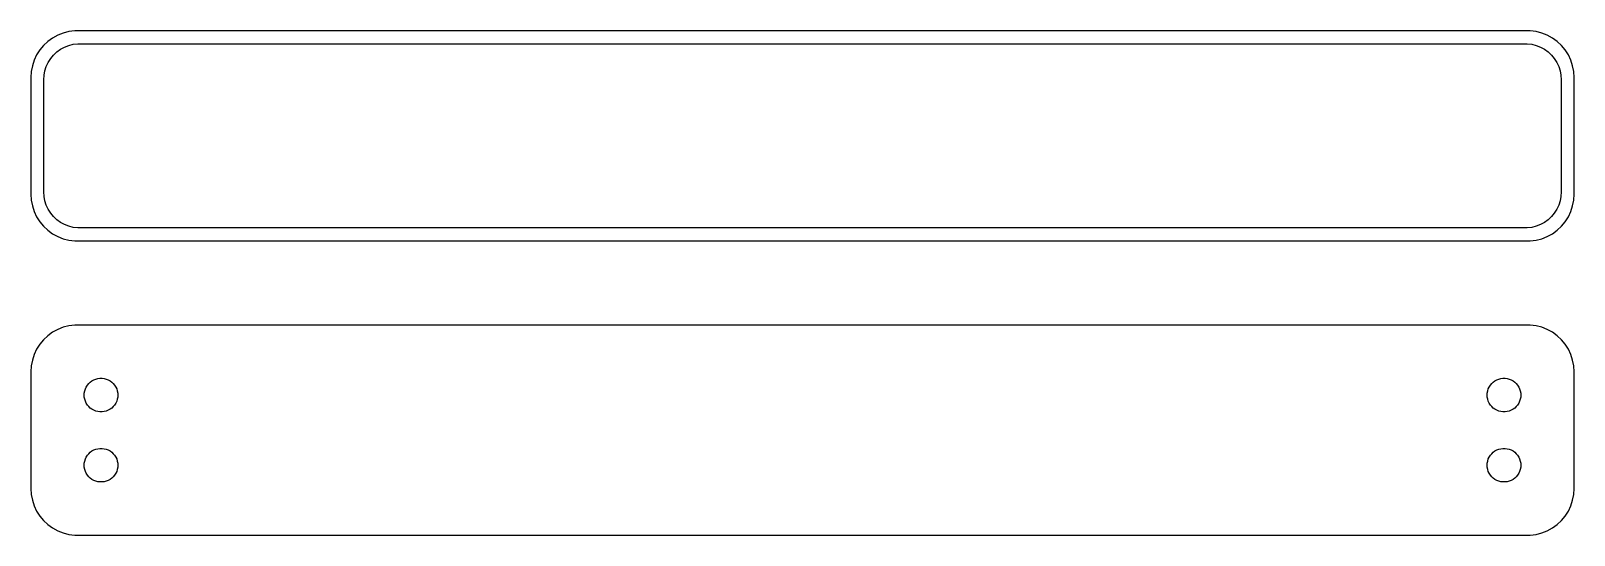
# Model space of a CAD drawing. Header units: metres. Extents: x -82 to 82, y 20 to 74.
import ezdxf

# ---------------------------------------------------------------- set-up
doc = ezdxf.new("R2010")
doc.units = ezdxf.units.M

msp = doc.modelspace()

# ---------------------------------------------------------------- linework, layer by layer
for p, q in [((-81.1448, 72.6727), (-81.5451, 72.1889)), ((-80.6871, 73.1026), (-81.1448, 72.6727)), ((-80.1791, 73.4716), (-80.6871, 73.1026)), ((-79.6289, 73.7741), (-80.1791, 73.4716)), ((-79.0451, 74.0053), (-79.6289, 73.7741)), ((-78.4369, 74.1614), (-79.0451, 74.0053)), ((-78.8975, 72.5012), (-78.4457, 72.6801)), ((-78.4457, 72.6801), (-77.9751, 72.8009)), ((-77.8139, 74.2401), (-78.4369, 74.1614)), ((-77.9751, 72.8009), (-77.493, 72.8618)), ((77.8139, 74.2401), (-77.8139, 74.2401)), ((-77.493, 72.8618), (77.493, 72.8618)), ((77.493, 72.8618), (77.9751, 72.8009)), ((78.4369, 74.1614), (77.8139, 74.2401)), ((77.9751, 72.8009), (78.4457, 72.6801)), ((79.0451, 74.0053), (78.4369, 74.1614)), ((78.4457, 72.6801), (78.8975, 72.5012)), ((79.6289, 73.7741), (79.0451, 74.0053)), ((80.1791, 73.4716), (79.6289, 73.7741)), ((80.6871, 73.1026), (80.1791, 73.4716)), ((81.1448, 72.6727), (80.6871, 73.1026)), ((81.5451, 72.1889), (81.1448, 72.6727)), ((-82.1489, 71.0906), (-82.3429, 70.4934)), ((-81.8815, 71.6588), (-82.1489, 71.0906)), ((-81.5451, 72.1889), (-81.8815, 71.6588)), ((-80.6408, 70.8641), (-80.3805, 71.2744)), ((-80.3805, 71.2744), (-80.0707, 71.6488)), ((-80.0707, 71.6488), (-79.7165, 71.9815)), ((-79.7165, 71.9815), (-79.3234, 72.2671)), ((-79.3234, 72.2671), (-78.8975, 72.5012)), ((78.8975, 72.5012), (79.3234, 72.2671)), ((79.3234, 72.2671), (79.7165, 71.9815)), ((79.7165, 71.9815), (80.0707, 71.6488)), ((80.0707, 71.6488), (80.3805, 71.2744)), ((80.3805, 71.2744), (80.6408, 70.8641)), ((81.8815, 71.6588), (81.5451, 72.1889)), ((82.1489, 71.0906), (81.8815, 71.6588)), ((82.3429, 70.4934), (82.1489, 71.0906)), ((-82.4606, 69.8767), (-82.5, 69.25)), ((-82.3429, 70.4934), (-82.4606, 69.8767)), ((-81.1195, 69), (-81.089, 69.485)), ((-81.089, 69.485), (-80.9979, 69.9623)), ((-80.9979, 69.9623), (-80.8477, 70.4244)), ((-80.8477, 70.4244), (-80.6408, 70.8641)), ((80.6408, 70.8641), (80.8477, 70.4244)), ((80.8477, 70.4244), (80.9979, 69.9623)), ((80.9979, 69.9623), (81.089, 69.485)), ((81.089, 69.485), (81.1195, 69)), ((82.4606, 69.8767), (82.3429, 70.4934)), ((82.5, 69.25), (82.4606, 69.8767)), ((-82.5, 69.25), (-82.5, 56.75)), ((-81.1195, 57), (-81.1195, 69)), ((81.1195, 69), (81.1195, 57)), ((82.5, 56.75), (82.5, 69.25)), ((-82.5, 56.75), (-82.4606, 56.1233)), ((-82.4606, 56.1233), (-82.3429, 55.5066)), ((-81.089, 56.515), (-81.1195, 57)), ((-80.9979, 56.0377), (-81.089, 56.515)), ((81.089, 56.515), (80.9979, 56.0377)), ((81.1195, 57), (81.089, 56.515)), ((82.3429, 55.5066), (82.4606, 56.1233)), ((82.4606, 56.1233), (82.5, 56.75)), ((-82.3429, 55.5066), (-82.1489, 54.9094)), ((-82.1489, 54.9094), (-81.8815, 54.3412)), ((-80.8477, 55.5756), (-80.9979, 56.0377)), ((-80.6408, 55.1359), (-80.8477, 55.5756)), ((-80.3805, 54.7256), (-80.6408, 55.1359)), ((-80.0707, 54.3512), (-80.3805, 54.7256)), ((80.3805, 54.7256), (80.0707, 54.3512)), ((80.6408, 55.1359), (80.3805, 54.7256)), ((80.8477, 55.5756), (80.6408, 55.1359)), ((80.9979, 56.0377), (80.8477, 55.5756)), ((81.8815, 54.3412), (82.1489, 54.9094)), ((82.1489, 54.9094), (82.3429, 55.5066)), ((-81.8815, 54.3412), (-81.5451, 53.8111)), ((-81.5451, 53.8111), (-81.1448, 53.3273)), ((-81.1448, 53.3273), (-80.6871, 52.8974)), ((-80.6871, 52.8974), (-80.1791, 52.5284)), ((-79.7165, 54.0185), (-80.0707, 54.3512)), ((-79.3234, 53.7329), (-79.7165, 54.0185)), ((-78.8975, 53.4988), (-79.3234, 53.7329)), ((-78.4457, 53.3199), (-78.8975, 53.4988)), ((-77.9751, 53.1991), (-78.4457, 53.3199)), ((-77.493, 53.1382), (-77.9751, 53.1991)), ((77.493, 53.1382), (-77.493, 53.1382)), ((77.9751, 53.1991), (77.493, 53.1382)), ((78.4457, 53.3199), (77.9751, 53.1991)), ((78.8975, 53.4988), (78.4457, 53.3199)), ((79.3234, 53.7329), (78.8975, 53.4988)), ((79.7165, 54.0185), (79.3234, 53.7329)), ((80.0707, 54.3512), (79.7165, 54.0185)), ((80.1791, 52.5284), (80.6871, 52.8974)), ((80.6871, 52.8974), (81.1448, 53.3273)), ((81.1448, 53.3273), (81.5451, 53.8111)), ((81.5451, 53.8111), (81.8815, 54.3412)), ((-80.1791, 52.5284), (-79.6289, 52.2259)), ((-79.6289, 52.2259), (-79.0451, 51.9947)), ((-79.0451, 51.9947), (-78.4369, 51.8386)), ((-78.4369, 51.8386), (-77.8139, 51.7599)), ((-77.8139, 51.7599), (77.8139, 51.7599)), ((77.8139, 51.7599), (78.4369, 51.8386)), ((78.4369, 51.8386), (79.0451, 51.9947)), ((79.0451, 51.9947), (79.6289, 52.2259)), ((79.6289, 52.2259), (80.1791, 52.5284)), ((-80.6871, 41.6026), (-81.1448, 41.1727)), ((-80.1791, 41.9716), (-80.6871, 41.6026)), ((-79.6289, 42.2741), (-80.1791, 41.9716)), ((-79.0451, 42.5053), (-79.6289, 42.2741)), ((-78.4369, 42.6614), (-79.0451, 42.5053)), ((-77.8139, 42.7401), (-78.4369, 42.6614)), ((77.8139, 42.7401), (-77.8139, 42.7401)), ((78.4369, 42.6614), (77.8139, 42.7401)), ((79.0451, 42.5053), (78.4369, 42.6614)), ((79.6289, 42.2741), (79.0451, 42.5053)), ((80.1791, 41.9716), (79.6289, 42.2741)), ((80.6871, 41.6026), (80.1791, 41.9716)), ((81.1448, 41.1727), (80.6871, 41.6026)), ((-81.8815, 40.1588), (-82.1489, 39.5906)), ((-81.5451, 40.6889), (-81.8815, 40.1588)), ((-81.1448, 41.1727), (-81.5451, 40.6889)), ((81.5451, 40.6889), (81.1448, 41.1727)), ((81.8815, 40.1588), (81.5451, 40.6889)), ((82.1489, 39.5906), (81.8815, 40.1588)), ((-82.4606, 38.3767), (-82.5, 37.75)), ((-82.3429, 38.9934), (-82.4606, 38.3767)), ((-82.1489, 39.5906), (-82.3429, 38.9934)), ((82.3429, 38.9934), (82.1489, 39.5906)), ((82.4606, 38.3767), (82.3429, 38.9934)), ((82.5, 37.75), (82.4606, 38.3767)), ((-82.5, 37.75), (-82.5, 25.25)), ((-76.5773, 36.1171), (-76.4562, 36.308)), ((-76.4562, 36.308), (-76.3121, 36.4822)), ((-76.3121, 36.4822), (-76.1474, 36.6369)), ((-76.1474, 36.6369), (-75.9645, 36.7698)), ((-75.9645, 36.7698), (-75.7664, 36.8787)), ((-75.7664, 36.8787), (-75.5562, 36.9619)), ((-75.5562, 36.9619), (-75.3373, 37.0181)), ((-75.3373, 37.0181), (-75.113, 37.0464)), ((-75.113, 37.0464), (-74.887, 37.0464)), ((-74.887, 37.0464), (-74.6627, 37.0181)), ((-74.6627, 37.0181), (-74.4438, 36.9619)), ((-74.4438, 36.9619), (-74.2336, 36.8787)), ((-74.2336, 36.8787), (-74.0355, 36.7698)), ((-74.0355, 36.7698), (-73.8526, 36.6369)), ((-73.8526, 36.6369), (-73.6879, 36.4822)), ((-73.6879, 36.4822), (-73.5438, 36.308)), ((-73.5438, 36.308), (-73.4226, 36.1171)), ((73.4226, 36.1171), (73.5438, 36.308)), ((73.5438, 36.308), (73.6879, 36.4822)), ((73.6879, 36.4822), (73.8526, 36.6369)), ((73.8526, 36.6369), (74.0355, 36.7698)), ((74.0355, 36.7698), (74.2336, 36.8787)), ((74.2336, 36.8787), (74.4438, 36.9619)), ((74.4438, 36.9619), (74.6627, 37.0181)), ((74.6627, 37.0181), (74.887, 37.0464)), ((74.887, 37.0464), (75.113, 37.0464)), ((75.113, 37.0464), (75.3373, 37.0181)), ((75.3373, 37.0181), (75.5562, 36.9619)), ((75.5562, 36.9619), (75.7664, 36.8787)), ((75.7664, 36.8787), (75.9645, 36.7698)), ((75.9645, 36.7698), (76.1474, 36.6369)), ((76.1474, 36.6369), (76.3121, 36.4822)), ((76.3121, 36.4822), (76.4562, 36.308)), ((76.4562, 36.308), (76.5773, 36.1171)), ((82.5, 25.25), (82.5, 37.75)), ((-76.8, 35.25), (-76.7858, 35.4756)), ((-76.7858, 35.0244), (-76.8, 35.25)), ((-76.7858, 35.4756), (-76.7434, 35.6976)), ((-76.7434, 34.8024), (-76.7858, 35.0244)), ((-76.7434, 35.6976), (-76.6736, 35.9126)), ((-76.6736, 34.5874), (-76.7434, 34.8024)), ((-76.6736, 35.9126), (-76.5773, 36.1171)), ((-73.4226, 36.1171), (-73.3264, 35.9126)), ((-73.3264, 35.9126), (-73.2565, 35.6976)), ((-73.2565, 34.8024), (-73.3264, 34.5874)), ((-73.2565, 35.6976), (-73.2142, 35.4756)), ((-73.2142, 35.0244), (-73.2565, 34.8024)), ((-73.2142, 35.4756), (-73.2, 35.25)), ((-73.2, 35.25), (-73.2142, 35.0244)), ((73.2, 35.25), (73.2142, 35.4756)), ((73.2142, 35.0244), (73.2, 35.25)), ((73.2142, 35.4756), (73.2565, 35.6976)), ((73.2565, 34.8024), (73.2142, 35.0244)), ((73.2565, 35.6976), (73.3264, 35.9126)), ((73.3264, 34.5874), (73.2565, 34.8024)), ((73.3264, 35.9126), (73.4226, 36.1171)), ((76.5773, 36.1171), (76.6736, 35.9126)), ((76.6736, 35.9126), (76.7434, 35.6976)), ((76.7434, 34.8024), (76.6736, 34.5874)), ((76.7434, 35.6976), (76.7858, 35.4756)), ((76.7858, 35.0244), (76.7434, 34.8024)), ((76.7858, 35.4756), (76.8, 35.25)), ((76.8, 35.25), (76.7858, 35.0244)), ((-76.5773, 34.3828), (-76.6736, 34.5874)), ((-76.4562, 34.192), (-76.5773, 34.3828)), ((-76.3121, 34.0178), (-76.4562, 34.192)), ((-76.1474, 33.8631), (-76.3121, 34.0178)), ((-75.9645, 33.7302), (-76.1474, 33.8631)), ((-75.7664, 33.6213), (-75.9645, 33.7302)), ((-75.5562, 33.5381), (-75.7664, 33.6213)), ((-75.3373, 33.4819), (-75.5562, 33.5381)), ((-75.113, 33.4536), (-75.3373, 33.4819)), ((-74.887, 33.4536), (-75.113, 33.4536)), ((-74.6627, 33.4819), (-74.887, 33.4536)), ((-74.4438, 33.5381), (-74.6627, 33.4819)), ((-74.2336, 33.6213), (-74.4438, 33.5381)), ((-74.0355, 33.7302), (-74.2336, 33.6213)), ((-73.8526, 33.8631), (-74.0355, 33.7302)), ((-73.6879, 34.0178), (-73.8526, 33.8631)), ((-73.5438, 34.192), (-73.6879, 34.0178)), ((-73.4226, 34.3828), (-73.5438, 34.192)), ((-73.3264, 34.5874), (-73.4226, 34.3828)), ((73.4226, 34.3828), (73.3264, 34.5874)), ((73.5438, 34.192), (73.4226, 34.3828)), ((73.6879, 34.0178), (73.5438, 34.192)), ((73.8526, 33.8631), (73.6879, 34.0178)), ((74.0355, 33.7302), (73.8526, 33.8631)), ((74.2336, 33.6213), (74.0355, 33.7302)), ((74.4438, 33.5381), (74.2336, 33.6213)), ((74.6627, 33.4819), (74.4438, 33.5381)), ((74.887, 33.4536), (74.6627, 33.4819)), ((75.113, 33.4536), (74.887, 33.4536)), ((75.3373, 33.4819), (75.113, 33.4536)), ((75.5562, 33.5381), (75.3373, 33.4819)), ((75.7664, 33.6213), (75.5562, 33.5381)), ((75.9645, 33.7302), (75.7664, 33.6213)), ((76.1474, 33.8631), (75.9645, 33.7302)), ((76.3121, 34.0178), (76.1474, 33.8631)), ((76.4562, 34.192), (76.3121, 34.0178)), ((76.5773, 34.3828), (76.4562, 34.192)), ((76.6736, 34.5874), (76.5773, 34.3828)), ((-76.7858, 27.9756), (-76.7434, 28.1976)), ((-76.7434, 28.1976), (-76.6736, 28.4126)), ((-76.6736, 28.4126), (-76.5773, 28.6172)), ((-76.5773, 28.6172), (-76.4562, 28.808)), ((-76.4562, 28.808), (-76.3121, 28.9822)), ((-76.3121, 28.9822), (-76.1474, 29.1369)), ((-76.1474, 29.1369), (-75.9645, 29.2698)), ((-75.9645, 29.2698), (-75.7664, 29.3787)), ((-75.7664, 29.3787), (-75.5562, 29.4619)), ((-75.5562, 29.4619), (-75.3373, 29.5181)), ((-75.3373, 29.5181), (-75.113, 29.5464)), ((-75.113, 29.5464), (-74.887, 29.5464)), ((-74.887, 29.5464), (-74.6627, 29.5181)), ((-74.6627, 29.5181), (-74.4438, 29.4619)), ((-74.4438, 29.4619), (-74.2336, 29.3787)), ((-74.2336, 29.3787), (-74.0355, 29.2698)), ((-74.0355, 29.2698), (-73.8526, 29.1369)), ((-73.8526, 29.1369), (-73.6879, 28.9822)), ((-73.6879, 28.9822), (-73.5438, 28.808)), ((-73.5438, 28.808), (-73.4226, 28.6172)), ((-73.4226, 28.6172), (-73.3264, 28.4126)), ((-73.3264, 28.4126), (-73.2565, 28.1976)), ((-73.2565, 28.1976), (-73.2142, 27.9756)), ((73.2142, 27.9756), (73.2565, 28.1976)), ((73.2565, 28.1976), (73.3264, 28.4126)), ((73.3264, 28.4126), (73.4226, 28.6172)), ((73.4226, 28.6172), (73.5438, 28.808)), ((73.5438, 28.808), (73.6879, 28.9822)), ((73.6879, 28.9822), (73.8526, 29.1369)), ((73.8526, 29.1369), (74.0355, 29.2698)), ((74.0355, 29.2698), (74.2336, 29.3787)), ((74.2336, 29.3787), (74.4438, 29.4619)), ((74.4438, 29.4619), (74.6627, 29.5181)), ((74.6627, 29.5181), (74.887, 29.5464)), ((74.887, 29.5464), (75.113, 29.5464)), ((75.113, 29.5464), (75.3373, 29.5181)), ((75.3373, 29.5181), (75.5562, 29.4619)), ((75.5562, 29.4619), (75.7664, 29.3787)), ((75.7664, 29.3787), (75.9645, 29.2698)), ((75.9645, 29.2698), (76.1474, 29.1369)), ((76.1474, 29.1369), (76.3121, 28.9822)), ((76.3121, 28.9822), (76.4562, 28.808)), ((76.4562, 28.808), (76.5773, 28.6172)), ((76.5773, 28.6172), (76.6736, 28.4126)), ((76.6736, 28.4126), (76.7434, 28.1976)), ((76.7434, 28.1976), (76.7858, 27.9756)), ((-76.8, 27.75), (-76.7858, 27.9756)), ((-76.7858, 27.5244), (-76.8, 27.75)), ((-76.7434, 27.3024), (-76.7858, 27.5244)), ((-76.6736, 27.0874), (-76.7434, 27.3024)), ((-76.5773, 26.8829), (-76.6736, 27.0874)), ((-76.4562, 26.692), (-76.5773, 26.8829)), ((-76.3121, 26.5178), (-76.4562, 26.692)), ((-76.1474, 26.3631), (-76.3121, 26.5178)), ((-73.6879, 26.5178), (-73.8526, 26.3631)), ((-73.5438, 26.692), (-73.6879, 26.5178)), ((-73.4226, 26.8829), (-73.5438, 26.692)), ((-73.3264, 27.0874), (-73.4226, 26.8829)), ((-73.2565, 27.3024), (-73.3264, 27.0874)), ((-73.2142, 27.5244), (-73.2565, 27.3024)), ((-73.2142, 27.9756), (-73.2, 27.75)), ((-73.2, 27.75), (-73.2142, 27.5244)), ((73.2, 27.75), (73.2142, 27.9756)), ((73.2142, 27.5244), (73.2, 27.75)), ((73.2565, 27.3024), (73.2142, 27.5244)), ((73.3264, 27.0874), (73.2565, 27.3024)), ((73.4226, 26.8829), (73.3264, 27.0874)), ((73.5438, 26.692), (73.4226, 26.8829)), ((73.6879, 26.5178), (73.5438, 26.692)), ((73.8526, 26.3631), (73.6879, 26.5178)), ((76.3121, 26.5178), (76.1474, 26.3631)), ((76.4562, 26.692), (76.3121, 26.5178)), ((76.5773, 26.8829), (76.4562, 26.692)), ((76.6736, 27.0874), (76.5773, 26.8829)), ((76.7434, 27.3024), (76.6736, 27.0874)), ((76.7858, 27.5244), (76.7434, 27.3024)), ((76.7858, 27.9756), (76.8, 27.75)), ((76.8, 27.75), (76.7858, 27.5244)), ((-82.5, 25.25), (-82.4606, 24.6233)), ((-75.9645, 26.2302), (-76.1474, 26.3631)), ((-75.7664, 26.1213), (-75.9645, 26.2302)), ((-75.5562, 26.0381), (-75.7664, 26.1213)), ((-75.3373, 25.9819), (-75.5562, 26.0381)), ((-75.113, 25.9536), (-75.3373, 25.9819)), ((-74.887, 25.9536), (-75.113, 25.9536)), ((-74.6627, 25.9819), (-74.887, 25.9536)), ((-74.4438, 26.0381), (-74.6627, 25.9819)), ((-74.2336, 26.1213), (-74.4438, 26.0381)), ((-74.0355, 26.2302), (-74.2336, 26.1213)), ((-73.8526, 26.3631), (-74.0355, 26.2302)), ((74.0355, 26.2302), (73.8526, 26.3631)), ((74.2336, 26.1213), (74.0355, 26.2302)), ((74.4438, 26.0381), (74.2336, 26.1213)), ((74.6627, 25.9819), (74.4438, 26.0381)), ((74.887, 25.9536), (74.6627, 25.9819)), ((75.113, 25.9536), (74.887, 25.9536)), ((75.3373, 25.9819), (75.113, 25.9536)), ((75.5562, 26.0381), (75.3373, 25.9819)), ((75.7664, 26.1213), (75.5562, 26.0381)), ((75.9645, 26.2302), (75.7664, 26.1213)), ((76.1474, 26.3631), (75.9645, 26.2302)), ((82.4606, 24.6233), (82.5, 25.25)), ((-82.4606, 24.6233), (-82.3429, 24.0066)), ((-82.3429, 24.0066), (-82.1489, 23.4094)), ((-82.1489, 23.4094), (-81.8815, 22.8412)), ((81.8815, 22.8412), (82.1489, 23.4094)), ((82.1489, 23.4094), (82.3429, 24.0066)), ((82.3429, 24.0066), (82.4606, 24.6233)), ((-81.8815, 22.8412), (-81.5451, 22.3111)), ((-81.5451, 22.3111), (-81.1448, 21.8273)), ((-81.1448, 21.8273), (-80.6871, 21.3974)), ((80.6871, 21.3974), (81.1448, 21.8273)), ((81.1448, 21.8273), (81.5451, 22.3111)), ((81.5451, 22.3111), (81.8815, 22.8412)), ((-80.6871, 21.3974), (-80.1791, 21.0284)), ((-80.1791, 21.0284), (-79.6289, 20.7259)), ((-79.6289, 20.7259), (-79.0451, 20.4947)), ((-79.0451, 20.4947), (-78.4369, 20.3386)), ((-78.4369, 20.3386), (-77.8139, 20.2599)), ((-77.8139, 20.2599), (77.8139, 20.2599)), ((77.8139, 20.2599), (78.4369, 20.3386)), ((78.4369, 20.3386), (79.0451, 20.4947)), ((79.0451, 20.4947), (79.6289, 20.7259)), ((79.6289, 20.7259), (80.1791, 21.0284)), ((80.1791, 21.0284), (80.6871, 21.3974))]:
    msp.add_line(p, q)

doc.saveas('drawing.dxf')
